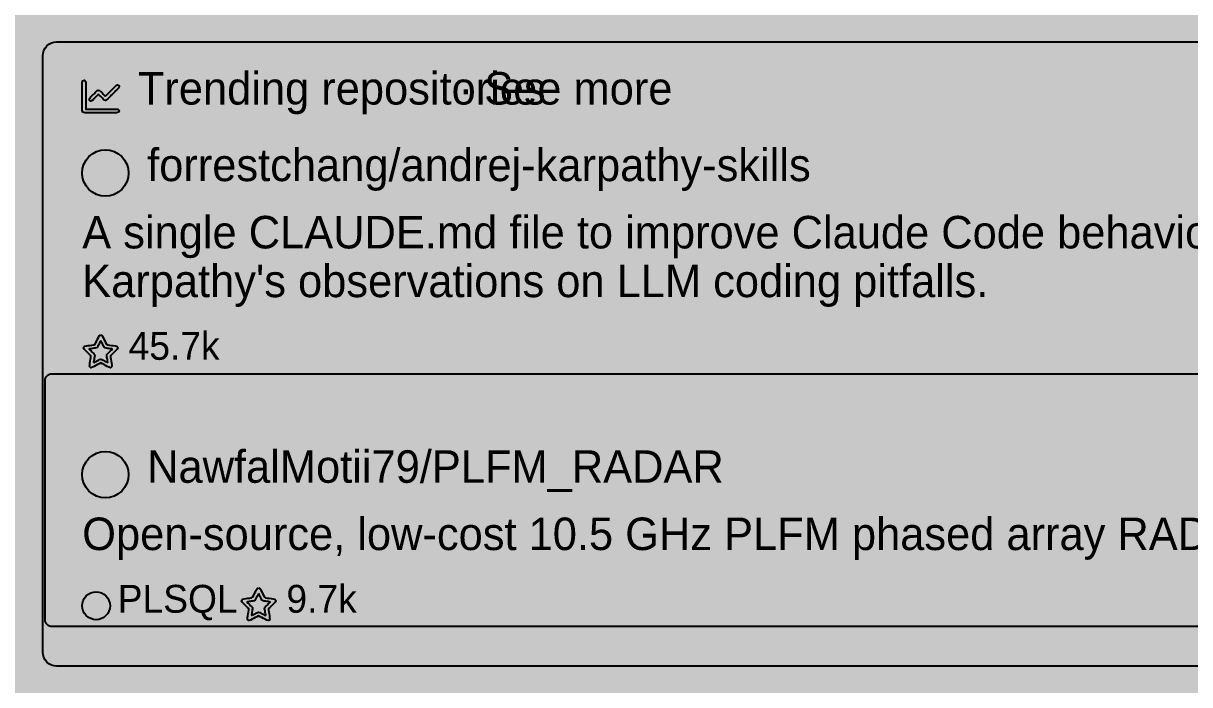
# Model space of a CAD drawing. Extents: x 0 to 2255, y 0 to 8703.
# Drawn here: x 336 to 839, y 7000 to 7285 of the extents above; entities that cross this region are included whole.
import ezdxf

# ---------------------------------------------------------------- set-up
doc = ezdxf.new("R2010")
doc.units = 0

msp = doc.modelspace()

# ---------------------------------------------------------------- hatches: boundary and pattern name
at = {"true_color": 0x0d1117}
for points in [[(0, 8703), (1280, 8703), (1280, 0.44), (0, 0.44)], [(0, 8639), (1280, 8639), (1280, 0.44), (0, 0.44)], [(350, 7276.94), (998.03, 7276.94), (998.03, 7276.94), (999.2, 7276.82), (1000.33, 7276.48), (1001.36, 7275.93), (1002.27, 7275.18), (1003.02, 7274.27), (1003.57, 7273.23), (1003.92, 7272.11), (1004.03, 7270.94), (1004.03, 7013.94), (1004.03, 7013.94), (1003.92, 7012.77), (1003.57, 7011.64), (1003.02, 7010.6), (1002.27, 7009.69), (1001.36, 7008.95), (1000.33, 7008.39), (999.2, 7008.05), (998.03, 7007.94), (350, 7007.94), (350, 7007.94), (348.83, 7008.05), (347.7, 7008.39), (346.67, 7008.95), (345.76, 7009.69), (345.01, 7010.6), (344.46, 7011.64), (344.12, 7012.77), (344, 7013.94), (344, 7270.94), (344, 7270.94), (344.12, 7272.11), (344.46, 7273.23), (345.01, 7274.27), (345.76, 7275.18), (346.67, 7275.93), (347.7, 7276.48), (348.83, 7276.82), (350, 7276.94)], [(348, 7133.94), (1000.03, 7133.94), (1000.03, 7133.94), (1000.62, 7133.88), (1001.18, 7133.71), (1001.7, 7133.43), (1002.15, 7133.06), (1002.53, 7132.6), (1002.8, 7132.09), (1002.97, 7131.52), (1003.03, 7130.94), (1003.03, 7027.94), (1003.03, 7027.94), (1002.97, 7027.35), (1002.8, 7026.79), (1002.53, 7026.27), (1002.15, 7025.82), (1001.7, 7025.44), (1001.18, 7025.17), (1000.62, 7025), (1000.03, 7024.94), (348, 7024.94), (348, 7024.94), (347.41, 7025), (346.85, 7025.17), (346.33, 7025.44), (345.88, 7025.82), (345.51, 7026.27), (345.23, 7026.79), (345.06, 7027.35), (345, 7027.94), (345, 7130.94), (345, 7130.94), (345.06, 7131.52), (345.23, 7132.09), (345.51, 7132.6), (345.88, 7133.06), (346.33, 7133.43), (346.85, 7133.71), (347.41, 7133.88), (348, 7133.94)]]:
    msp.add_hatch(color=256, dxfattribs=at).paths.add_polyline_path(points, flags=0)
at = {"true_color": 0x010409}
msp.add_hatch(color=256, dxfattribs=at).paths.add_polyline_path([(0, 8639), (1280, 8639), (1280, 0.44), (0, 0.44)], flags=0)
at = {"true_color": 0x9198a1}
h = msp.add_hatch(color=256, dxfattribs=at)
h.paths.add_polyline_path([(362.5, 7259.69), (362.5, 7258.78), (362.5, 7257.86), (362.5, 7256.95), (362.5, 7256.04), (362.5, 7255.13), (362.5, 7254.21), (362.5, 7253.3), (362.5, 7252.39), (362.5, 7251.48), (362.5, 7250.56), (362.5, 7249.65), (362.5, 7248.74), (362.61, 7247.94), (363.52, 7247.94), (364.44, 7247.94), (365.35, 7247.94), (366.26, 7247.94), (367.17, 7247.94), (368.08, 7247.94), (369, 7247.94), (369.91, 7247.94), (370.82, 7247.94), (371.73, 7247.94), (372.65, 7247.94), (373.56, 7247.94), (374.47, 7247.94), (375.38, 7247.94), (376.3, 7247.94), (376.97, 7247.4), (376.7, 7246.59), (375.82, 7246.44), (374.91, 7246.44), (374, 7246.44), (373.09, 7246.44), (372.17, 7246.44), (371.26, 7246.44), (370.35, 7246.44), (369.44, 7246.44), (368.52, 7246.44), (367.61, 7246.44), (366.7, 7246.44), (365.79, 7246.44), (364.87, 7246.44), (363.96, 7246.44), (363.05, 7246.44), (362.14, 7246.44), (361.27, 7246.61), (361, 7247.45), (361, 7248.36), (361, 7249.27), (361, 7250.18), (361, 7251.1), (361, 7252.01), (361, 7252.92), (361, 7253.83), (361, 7254.74), (361, 7255.66), (361, 7256.57), (361, 7257.48), (361, 7258.39), (361, 7259.31), (361.18, 7260.18), (362.01, 7260.39), (362.5, 7259.69)], flags=0)
h.paths.add_polyline_path([(376.78, 7257.16), (376.38, 7256.75), (375.97, 7256.35), (375.57, 7255.95), (375.17, 7255.54), (374.76, 7255.14), (374.36, 7254.74), (373.96, 7254.34), (373.55, 7253.93), (373.15, 7253.53), (372.75, 7253.13), (372.35, 7252.72), (371.94, 7252.32), (371.54, 7251.92), (371.03, 7251.69), (370.51, 7251.87), (370.1, 7252.28), (369.7, 7252.68), (369.3, 7253.08), (368.89, 7253.49), (368.49, 7253.89), (368.09, 7254.29), (367.68, 7254.06), (367.28, 7253.66), (366.88, 7253.25), (366.47, 7252.85), (366.07, 7252.45), (365.67, 7252.04), (365.26, 7251.64), (364.74, 7251.46), (364.23, 7251.68), (364.02, 7252.2), (364.22, 7252.72), (364.62, 7253.12), (365.03, 7253.52), (365.43, 7253.93), (365.83, 7254.33), (366.24, 7254.73), (366.64, 7255.14), (367.04, 7255.54), (367.45, 7255.94), (367.95, 7256.18), (368.48, 7256.02), (368.88, 7255.62), (369.29, 7255.21), (369.69, 7254.81), (370.09, 7254.41), (370.5, 7254), (370.9, 7253.6), (371.3, 7253.8), (371.7, 7254.2), (372.11, 7254.61), (372.51, 7255.01), (372.91, 7255.41), (373.32, 7255.81), (373.72, 7256.22), (374.12, 7256.62), (374.53, 7257.02), (374.93, 7257.43), (375.33, 7257.83), (375.74, 7258.23), (376.26, 7258.42), (376.77, 7258.19), (376.98, 7257.68), (376.78, 7257.16)], flags=0)
at = {"true_color": 0xffffff}
for points in [[(371, 7230.44), (371, 7230.44), (371, 7230.44), (372.95, 7230.25), (374.83, 7229.68), (376.56, 7228.75), (378.07, 7227.51), (379.31, 7225.99), (380.24, 7224.26), (380.81, 7222.39), (381, 7220.44), (381, 7220.44), (381, 7220.44), (380.81, 7218.49), (380.24, 7216.61), (379.31, 7214.88), (378.07, 7213.37), (376.56, 7212.12), (374.83, 7211.2), (372.95, 7210.63), (371, 7210.44), (371, 7210.44), (371, 7210.44), (369.05, 7210.63), (367.17, 7211.2), (365.44, 7212.12), (363.93, 7213.37), (362.69, 7214.88), (361.76, 7216.61), (361.19, 7218.49), (361, 7220.44), (361, 7220.44), (361, 7220.44), (361.19, 7222.39), (361.76, 7224.26), (362.69, 7225.99), (363.93, 7227.51), (365.44, 7228.75), (367.17, 7229.68), (369.05, 7230.25), (371, 7230.44)], [(371, 7100.44), (371, 7100.44), (371, 7100.44), (372.95, 7100.25), (374.83, 7099.68), (376.56, 7098.75), (378.07, 7097.51), (379.31, 7095.99), (380.24, 7094.26), (380.81, 7092.39), (381, 7090.44), (381, 7090.44), (381, 7090.44), (380.81, 7088.49), (380.24, 7086.61), (379.31, 7084.88), (378.07, 7083.37), (376.56, 7082.12), (374.83, 7081.2), (372.95, 7080.63), (371, 7080.44), (371, 7080.44), (371, 7080.44), (369.05, 7080.63), (367.17, 7081.2), (365.44, 7082.12), (363.93, 7083.37), (362.69, 7084.88), (361.76, 7086.61), (361.19, 7088.49), (361, 7090.44), (361, 7090.44), (361, 7090.44), (361.19, 7092.39), (361.76, 7094.26), (362.69, 7095.99), (363.93, 7097.51), (365.44, 7098.75), (367.17, 7099.68), (369.05, 7100.25), (371, 7100.44)]]:
    msp.add_hatch(color=256, dxfattribs=at).paths.add_polyline_path(points, flags=0)
at = {"true_color": 0x9198a1}
h = msp.add_hatch(color=256, dxfattribs=at)
h.paths.add_polyline_path([(369, 7150.69), (369.65, 7150.3), (370.01, 7149.59), (370.36, 7148.88), (370.71, 7148.17), (371.06, 7147.45), (371.41, 7146.74), (372.03, 7146.39), (372.81, 7146.27), (373.6, 7146.16), (374.39, 7146.04), (375.17, 7145.93), (375.96, 7145.79), (376.4, 7145.18), (376.09, 7144.48), (375.53, 7143.92), (374.96, 7143.37), (374.39, 7142.81), (373.82, 7142.26), (373.25, 7141.7), (373.24, 7140.97), (373.38, 7140.18), (373.51, 7139.4), (373.65, 7138.62), (373.78, 7137.83), (373.83, 7137.05), (373.26, 7136.54), (372.52, 7136.74), (371.81, 7137.11), (371.11, 7137.48), (370.41, 7137.85), (369.7, 7138.22), (369, 7138.59), (368.29, 7138.22), (367.59, 7137.85), (366.89, 7137.48), (366.18, 7137.11), (365.48, 7136.74), (364.73, 7136.54), (364.17, 7137.05), (364.22, 7137.84), (364.36, 7138.62), (364.49, 7139.4), (364.62, 7140.19), (364.76, 7140.97), (364.75, 7141.71), (364.18, 7142.26), (363.61, 7142.82), (363.04, 7143.37), (362.47, 7143.93), (361.9, 7144.48), (361.59, 7145.18), (362.04, 7145.79), (362.83, 7145.93), (363.61, 7146.04), (364.4, 7146.16), (365.19, 7146.27), (365.97, 7146.39), (366.59, 7146.74), (366.94, 7147.45), (367.29, 7148.17), (367.64, 7148.88), (367.99, 7149.59), (368.35, 7150.3), (369, 7150.69)], flags=0)
h.paths.add_polyline_path([(369, 7148.24), (368.76, 7147.75), (368.52, 7147.26), (368.28, 7146.77), (368.03, 7146.29), (367.79, 7145.8), (367.54, 7145.31), (367.08, 7145.03), (366.54, 7144.95), (366, 7144.88), (365.47, 7144.8), (364.93, 7144.72), (364.39, 7144.64), (364.03, 7144.5), (364.42, 7144.12), (364.81, 7143.74), (365.2, 7143.36), (365.6, 7142.98), (365.99, 7142.6), (366.34, 7142.19), (366.4, 7141.66), (366.31, 7141.12), (366.21, 7140.58), (366.12, 7140.04), (366.03, 7139.51), (365.94, 7138.97), (366.08, 7138.75), (366.56, 7139), (367.04, 7139.26), (367.52, 7139.51), (368.01, 7139.76), (368.49, 7140.02), (369, 7140.19), (369.51, 7140.02), (369.99, 7139.76), (370.48, 7139.51), (370.96, 7139.25), (371.44, 7139), (371.93, 7138.75), (372.06, 7138.97), (371.97, 7139.51), (371.88, 7140.04), (371.79, 7140.58), (371.69, 7141.12), (371.6, 7141.66), (371.66, 7142.19), (372.01, 7142.6), (372.4, 7142.98), (372.8, 7143.36), (373.19, 7143.74), (373.58, 7144.12), (373.97, 7144.5), (373.61, 7144.64), (373.07, 7144.72), (372.53, 7144.8), (371.99, 7144.87), (371.45, 7144.95), (370.91, 7145.03), (370.46, 7145.32), (370.21, 7145.8), (369.97, 7146.29), (369.72, 7146.78), (369.48, 7147.27), (369.24, 7147.76), (369, 7148.24)], flags=0)
h = msp.add_hatch(color=256, dxfattribs=at)
h.paths.add_polyline_path([(437.05, 7041.69), (437.7, 7041.3), (438.05, 7040.59), (438.41, 7039.88), (438.76, 7039.17), (439.11, 7038.45), (439.46, 7037.74), (440.07, 7037.39), (440.86, 7037.27), (441.65, 7037.16), (442.43, 7037.04), (443.22, 7036.93), (444, 7036.79), (444.45, 7036.18), (444.14, 7035.48), (443.57, 7034.92), (443, 7034.37), (442.43, 7033.81), (441.86, 7033.26), (441.3, 7032.7), (441.29, 7031.97), (441.42, 7031.18), (441.56, 7030.4), (441.69, 7029.62), (441.83, 7028.83), (441.88, 7028.05), (441.31, 7027.54), (440.56, 7027.74), (439.86, 7028.11), (439.16, 7028.48), (438.45, 7028.85), (437.75, 7029.22), (437.04, 7029.59), (436.34, 7029.22), (435.64, 7028.85), (434.93, 7028.48), (434.23, 7028.11), (433.53, 7027.74), (432.78, 7027.54), (432.22, 7028.05), (432.27, 7028.84), (432.4, 7029.62), (432.54, 7030.4), (432.67, 7031.19), (432.81, 7031.97), (432.8, 7032.71), (432.23, 7033.26), (431.66, 7033.82), (431.09, 7034.37), (430.52, 7034.93), (429.95, 7035.48), (429.64, 7036.18), (430.09, 7036.79), (430.87, 7036.93), (431.66, 7037.04), (432.45, 7037.16), (433.23, 7037.27), (434.02, 7037.39), (434.63, 7037.74), (434.98, 7038.45), (435.34, 7039.17), (435.69, 7039.88), (436.04, 7040.59), (436.39, 7041.3), (437.05, 7041.69)], flags=0)
h.paths.add_polyline_path([(437.05, 7039.24), (436.81, 7038.75), (436.56, 7038.26), (436.32, 7037.77), (436.08, 7037.29), (435.84, 7036.8), (435.59, 7036.31), (435.13, 7036.03), (434.59, 7035.95), (434.05, 7035.88), (433.51, 7035.8), (432.97, 7035.72), (432.43, 7035.64), (432.08, 7035.5), (432.47, 7035.12), (432.86, 7034.74), (433.25, 7034.36), (433.64, 7033.98), (434.03, 7033.6), (434.39, 7033.19), (434.44, 7032.66), (434.35, 7032.12), (434.26, 7031.58), (434.17, 7031.04), (434.08, 7030.51), (433.98, 7029.97), (434.12, 7029.75), (434.61, 7030), (435.09, 7030.26), (435.57, 7030.51), (436.05, 7030.76), (436.54, 7031.02), (437.05, 7031.19), (437.56, 7031.02), (438.04, 7030.76), (438.52, 7030.51), (439.01, 7030.25), (439.49, 7030), (439.97, 7029.75), (440.11, 7029.97), (440.02, 7030.51), (439.93, 7031.04), (439.83, 7031.58), (439.74, 7032.12), (439.65, 7032.66), (439.7, 7033.19), (440.06, 7033.6), (440.45, 7033.98), (440.84, 7034.36), (441.23, 7034.74), (441.62, 7035.12), (442.01, 7035.5), (441.66, 7035.64), (441.12, 7035.72), (440.58, 7035.8), (440.04, 7035.87), (439.5, 7035.95), (438.96, 7036.03), (438.51, 7036.32), (438.25, 7036.8), (438.01, 7037.29), (437.77, 7037.78), (437.53, 7038.27), (437.29, 7038.76), (437.05, 7039.24)], flags=0)
at = {"true_color": 0xdad8d8}
msp.add_hatch(color=256, dxfattribs=at).paths.add_polyline_path([(367, 7039.94), (367, 7039.94), (367, 7039.94), (368.17, 7039.82), (369.3, 7039.48), (370.33, 7038.93), (371.24, 7038.18), (371.99, 7037.27), (372.54, 7036.23), (372.88, 7035.11), (373, 7033.94), (373, 7033.94), (373, 7033.94), (372.88, 7032.77), (372.54, 7031.64), (371.99, 7030.6), (371.24, 7029.69), (370.33, 7028.95), (369.3, 7028.39), (368.17, 7028.05), (367, 7027.94), (367, 7027.94), (367, 7027.94), (365.83, 7028.05), (364.7, 7028.39), (363.67, 7028.95), (362.76, 7029.69), (362.01, 7030.6), (361.46, 7031.64), (361.12, 7032.77), (361, 7033.94), (361, 7033.94), (361, 7033.94), (361.12, 7035.11), (361.46, 7036.23), (362.01, 7037.27), (362.76, 7038.18), (363.67, 7038.93), (364.7, 7039.48), (365.83, 7039.82), (367, 7039.94)], flags=0)

# ---------------------------------------------------------------- linework, layer by layer
at = {"true_color": 0x3d444d}
msp.add_lwpolyline([(998.03, 7007.94), (350, 7007.94), (350, 7007.94), (348.83, 7008.05), (347.7, 7008.39), (346.67, 7008.95), (345.76, 7009.69), (345.01, 7010.6), (344.46, 7011.64), (344.12, 7012.77), (344, 7013.94), (344, 7270.94), (344, 7270.94), (344.12, 7272.11), (344.46, 7273.23), (345.01, 7274.27), (345.76, 7275.18), (346.67, 7275.93), (347.7, 7276.48), (348.83, 7276.82), (350, 7276.94), (350, 7276.94), (998.03, 7276.94)], dxfattribs=at)
at = {"true_color": 0x9198a1}
for points in [[(362.5, 7259.69), (362.5, 7258.78), (362.5, 7257.86), (362.5, 7256.95), (362.5, 7256.04), (362.5, 7255.13), (362.5, 7254.21), (362.5, 7253.3), (362.5, 7252.39), (362.5, 7251.48), (362.5, 7250.56), (362.5, 7249.65), (362.5, 7248.74), (362.61, 7247.94), (363.52, 7247.94), (364.44, 7247.94), (365.35, 7247.94), (366.26, 7247.94), (367.17, 7247.94), (368.08, 7247.94), (369, 7247.94), (369.91, 7247.94), (370.82, 7247.94), (371.73, 7247.94), (372.65, 7247.94), (373.56, 7247.94), (374.47, 7247.94), (375.38, 7247.94), (376.3, 7247.94), (376.97, 7247.4), (376.7, 7246.59), (375.82, 7246.44), (374.91, 7246.44), (374, 7246.44), (373.09, 7246.44), (372.17, 7246.44), (371.26, 7246.44), (370.35, 7246.44), (369.44, 7246.44), (368.52, 7246.44), (367.61, 7246.44), (366.7, 7246.44), (365.79, 7246.44), (364.87, 7246.44), (363.96, 7246.44), (363.05, 7246.44), (362.14, 7246.44), (361.27, 7246.61), (361, 7247.45), (361, 7248.36), (361, 7249.27), (361, 7250.18), (361, 7251.1), (361, 7252.01), (361, 7252.92), (361, 7253.83), (361, 7254.74), (361, 7255.66), (361, 7256.57), (361, 7257.48), (361, 7258.39), (361, 7259.31), (361.18, 7260.18), (362.01, 7260.39), (362.5, 7259.69)], [(376.78, 7257.16), (376.38, 7256.75), (375.97, 7256.35), (375.57, 7255.95), (375.17, 7255.54), (374.76, 7255.14), (374.36, 7254.74), (373.96, 7254.34), (373.55, 7253.93), (373.15, 7253.53), (372.75, 7253.13), (372.35, 7252.72), (371.94, 7252.32), (371.54, 7251.92), (371.03, 7251.69), (370.51, 7251.87), (370.1, 7252.28), (369.7, 7252.68), (369.3, 7253.08), (368.89, 7253.49), (368.49, 7253.89), (368.09, 7254.29), (367.68, 7254.06), (367.28, 7253.66), (366.88, 7253.25), (366.47, 7252.85), (366.07, 7252.45), (365.67, 7252.04), (365.26, 7251.64), (364.74, 7251.46), (364.23, 7251.68), (364.02, 7252.2), (364.22, 7252.72), (364.62, 7253.12), (365.03, 7253.52), (365.43, 7253.93), (365.83, 7254.33), (366.24, 7254.73), (366.64, 7255.14), (367.04, 7255.54), (367.45, 7255.94), (367.95, 7256.18), (368.48, 7256.02), (368.88, 7255.62), (369.29, 7255.21), (369.69, 7254.81), (370.09, 7254.41), (370.5, 7254), (370.9, 7253.6), (371.3, 7253.8), (371.7, 7254.2), (372.11, 7254.61), (372.51, 7255.01), (372.91, 7255.41), (373.32, 7255.81), (373.72, 7256.22), (374.12, 7256.62), (374.53, 7257.02), (374.93, 7257.43), (375.33, 7257.83), (375.74, 7258.23), (376.26, 7258.42), (376.77, 7258.19), (376.98, 7257.68), (376.78, 7257.16)], [(369, 7150.69), (369.65, 7150.3), (370.01, 7149.59), (370.36, 7148.88), (370.71, 7148.17), (371.06, 7147.45), (371.41, 7146.74), (372.03, 7146.39), (372.81, 7146.27), (373.6, 7146.16), (374.39, 7146.04), (375.17, 7145.93), (375.96, 7145.79), (376.4, 7145.18), (376.09, 7144.48), (375.53, 7143.92), (374.96, 7143.37), (374.39, 7142.81), (373.82, 7142.26), (373.25, 7141.7), (373.24, 7140.97), (373.38, 7140.18), (373.51, 7139.4), (373.65, 7138.62), (373.78, 7137.83), (373.83, 7137.05), (373.26, 7136.54), (372.52, 7136.74), (371.81, 7137.11), (371.11, 7137.48), (370.41, 7137.85), (369.7, 7138.22), (369, 7138.59), (368.29, 7138.22), (367.59, 7137.85), (366.89, 7137.48), (366.18, 7137.11), (365.48, 7136.74), (364.73, 7136.54), (364.17, 7137.05), (364.22, 7137.84), (364.36, 7138.62), (364.49, 7139.4), (364.62, 7140.19), (364.76, 7140.97), (364.75, 7141.71), (364.18, 7142.26), (363.61, 7142.82), (363.04, 7143.37), (362.47, 7143.93), (361.9, 7144.48), (361.59, 7145.18), (362.04, 7145.79), (362.83, 7145.93), (363.61, 7146.04), (364.4, 7146.16), (365.19, 7146.27), (365.97, 7146.39), (366.59, 7146.74), (366.94, 7147.45), (367.29, 7148.17), (367.64, 7148.88), (367.99, 7149.59), (368.35, 7150.3), (369, 7150.69)], [(369, 7148.24), (368.76, 7147.75), (368.52, 7147.26), (368.28, 7146.77), (368.03, 7146.29), (367.79, 7145.8), (367.54, 7145.31), (367.08, 7145.03), (366.54, 7144.95), (366, 7144.88), (365.47, 7144.8), (364.93, 7144.72), (364.39, 7144.64), (364.03, 7144.5), (364.42, 7144.12), (364.81, 7143.74), (365.2, 7143.36), (365.6, 7142.98), (365.99, 7142.6), (366.34, 7142.19), (366.4, 7141.66), (366.31, 7141.12), (366.21, 7140.58), (366.12, 7140.04), (366.03, 7139.51), (365.94, 7138.97), (366.08, 7138.75), (366.56, 7139), (367.04, 7139.26), (367.52, 7139.51), (368.01, 7139.76), (368.49, 7140.02), (369, 7140.19), (369.51, 7140.02), (369.99, 7139.76), (370.48, 7139.51), (370.96, 7139.25), (371.44, 7139), (371.93, 7138.75), (372.06, 7138.97), (371.97, 7139.51), (371.88, 7140.04), (371.79, 7140.58), (371.69, 7141.12), (371.6, 7141.66), (371.66, 7142.19), (372.01, 7142.6), (372.4, 7142.98), (372.8, 7143.36), (373.19, 7143.74), (373.58, 7144.12), (373.97, 7144.5), (373.61, 7144.64), (373.07, 7144.72), (372.53, 7144.8), (371.99, 7144.87), (371.45, 7144.95), (370.91, 7145.03), (370.46, 7145.32), (370.21, 7145.8), (369.97, 7146.29), (369.72, 7146.78), (369.48, 7147.27), (369.24, 7147.76), (369, 7148.24)], [(437.05, 7041.69), (437.7, 7041.3), (438.05, 7040.59), (438.41, 7039.88), (438.76, 7039.17), (439.11, 7038.45), (439.46, 7037.74), (440.07, 7037.39), (440.86, 7037.27), (441.65, 7037.16), (442.43, 7037.04), (443.22, 7036.93), (444, 7036.79), (444.45, 7036.18), (444.14, 7035.48), (443.57, 7034.92), (443, 7034.37), (442.43, 7033.81), (441.86, 7033.26), (441.3, 7032.7), (441.29, 7031.97), (441.42, 7031.18), (441.56, 7030.4), (441.69, 7029.62), (441.83, 7028.83), (441.88, 7028.05), (441.31, 7027.54), (440.56, 7027.74), (439.86, 7028.11), (439.16, 7028.48), (438.45, 7028.85), (437.75, 7029.22), (437.04, 7029.59), (436.34, 7029.22), (435.64, 7028.85), (434.93, 7028.48), (434.23, 7028.11), (433.53, 7027.74), (432.78, 7027.54), (432.22, 7028.05), (432.27, 7028.84), (432.4, 7029.62), (432.54, 7030.4), (432.67, 7031.19), (432.81, 7031.97), (432.8, 7032.71), (432.23, 7033.26), (431.66, 7033.82), (431.09, 7034.37), (430.52, 7034.93), (429.95, 7035.48), (429.64, 7036.18), (430.09, 7036.79), (430.87, 7036.93), (431.66, 7037.04), (432.45, 7037.16), (433.23, 7037.27), (434.02, 7037.39), (434.63, 7037.74), (434.98, 7038.45), (435.34, 7039.17), (435.69, 7039.88), (436.04, 7040.59), (436.39, 7041.3), (437.05, 7041.69)], [(437.05, 7039.24), (436.81, 7038.75), (436.56, 7038.26), (436.32, 7037.77), (436.08, 7037.29), (435.84, 7036.8), (435.59, 7036.31), (435.13, 7036.03), (434.59, 7035.95), (434.05, 7035.88), (433.51, 7035.8), (432.97, 7035.72), (432.43, 7035.64), (432.08, 7035.5), (432.47, 7035.12), (432.86, 7034.74), (433.25, 7034.36), (433.64, 7033.98), (434.03, 7033.6), (434.39, 7033.19), (434.44, 7032.66), (434.35, 7032.12), (434.26, 7031.58), (434.17, 7031.04), (434.08, 7030.51), (433.98, 7029.97), (434.12, 7029.75), (434.61, 7030), (435.09, 7030.26), (435.57, 7030.51), (436.05, 7030.76), (436.54, 7031.02), (437.05, 7031.19), (437.56, 7031.02), (438.04, 7030.76), (438.52, 7030.51), (439.01, 7030.25), (439.49, 7030), (439.97, 7029.75), (440.11, 7029.97), (440.02, 7030.51), (439.93, 7031.04), (439.83, 7031.58), (439.74, 7032.12), (439.65, 7032.66), (439.7, 7033.19), (440.06, 7033.6), (440.45, 7033.98), (440.84, 7034.36), (441.23, 7034.74), (441.62, 7035.12), (442.01, 7035.5), (441.66, 7035.64), (441.12, 7035.72), (440.58, 7035.8), (440.04, 7035.87), (439.5, 7035.95), (438.96, 7036.03), (438.51, 7036.32), (438.25, 7036.8), (438.01, 7037.29), (437.77, 7037.78), (437.53, 7038.27), (437.29, 7038.76), (437.05, 7039.24)]]:
    msp.add_lwpolyline(points, close=True, dxfattribs=at)
at = {"true_color": 0x010409}
for points in [[(371, 7230.44), (371, 7230.44), (371, 7230.44), (372.95, 7230.25), (374.83, 7229.68), (376.56, 7228.75), (378.07, 7227.51), (379.31, 7225.99), (380.24, 7224.26), (380.81, 7222.39), (381, 7220.44), (381, 7220.44), (381, 7220.44), (380.81, 7218.49), (380.24, 7216.61), (379.31, 7214.88), (378.07, 7213.37), (376.56, 7212.12), (374.83, 7211.2), (372.95, 7210.63), (371, 7210.44), (371, 7210.44), (371, 7210.44), (369.05, 7210.63), (367.17, 7211.2), (365.44, 7212.12), (363.93, 7213.37), (362.69, 7214.88), (361.76, 7216.61), (361.19, 7218.49), (361, 7220.44), (361, 7220.44), (361, 7220.44), (361.19, 7222.39), (361.76, 7224.26), (362.69, 7225.99), (363.93, 7227.51), (365.44, 7228.75), (367.17, 7229.68), (369.05, 7230.25), (371, 7230.44)], [(371, 7100.44), (371, 7100.44), (371, 7100.44), (372.95, 7100.25), (374.83, 7099.68), (376.56, 7098.75), (378.07, 7097.51), (379.31, 7095.99), (380.24, 7094.26), (380.81, 7092.39), (381, 7090.44), (381, 7090.44), (381, 7090.44), (380.81, 7088.49), (380.24, 7086.61), (379.31, 7084.88), (378.07, 7083.37), (376.56, 7082.12), (374.83, 7081.2), (372.95, 7080.63), (371, 7080.44), (371, 7080.44), (371, 7080.44), (369.05, 7080.63), (367.17, 7081.2), (365.44, 7082.12), (363.93, 7083.37), (362.69, 7084.88), (361.76, 7086.61), (361.19, 7088.49), (361, 7090.44), (361, 7090.44), (361, 7090.44), (361.19, 7092.39), (361.76, 7094.26), (362.69, 7095.99), (363.93, 7097.51), (365.44, 7098.75), (367.17, 7099.68), (369.05, 7100.25), (371, 7100.44)]]:
    msp.add_lwpolyline(points, close=True, dxfattribs=at)
at = {"true_color": 0x0d1117}
msp.add_lwpolyline([(1000.03, 7024.94), (348, 7024.94), (348, 7024.94), (347.41, 7025), (346.85, 7025.17), (346.33, 7025.44), (345.88, 7025.82), (345.51, 7026.27), (345.23, 7026.79), (345.06, 7027.35), (345, 7027.94), (345, 7130.94), (345, 7130.94), (345.06, 7131.52), (345.23, 7132.09), (345.51, 7132.6), (345.88, 7133.06), (346.33, 7133.43), (346.85, 7133.71), (347.41, 7133.88), (348, 7133.94), (348, 7133.94), (1000.03, 7133.94)], dxfattribs=at)
at = {"true_color": 0xffffff}
msp.add_lwpolyline([(367, 7039.94), (367, 7039.94), (367, 7039.94), (368.17, 7039.82), (369.3, 7039.48), (370.33, 7038.93), (371.24, 7038.18), (371.99, 7037.27), (372.54, 7036.23), (372.88, 7035.11), (373, 7033.94), (373, 7033.94), (373, 7033.94), (372.88, 7032.77), (372.54, 7031.64), (371.99, 7030.6), (371.24, 7029.69), (370.33, 7028.95), (369.3, 7028.39), (368.17, 7028.05), (367, 7027.94), (367, 7027.94), (367, 7027.94), (365.83, 7028.05), (364.7, 7028.39), (363.67, 7028.95), (362.76, 7029.69), (362.01, 7030.6), (361.46, 7031.64), (361.12, 7032.77), (361, 7033.94), (361, 7033.94), (361, 7033.94), (361.12, 7035.11), (361.46, 7036.23), (362.01, 7037.27), (362.76, 7038.18), (363.67, 7038.93), (364.7, 7039.48), (365.83, 7039.82), (367, 7039.94)], close=True, dxfattribs=at)

# ---------------------------------------------------------------- texts
at = {"true_color": 0x9198a1}
for s, height, p in [('Trending repositories', 14, (385, 7249.94)), ('45.7k', 12, (381, 7139.94)), ('PLSQL', 12, (376.3, 7030.94)), ('9.7k', 12, (449.05, 7030.94))]:
    msp.add_text(s, height=height, dxfattribs=at).set_placement(p)
at = {"true_color": 0x4493f8}
msp.add_text('See more', height=14, dxfattribs=at).set_placement((534.34, 7249.94))
at = {"true_color": 0xf0f6fc}
for s, p in [('·', (523.3, 7249.94)), ('forrestchang/andrej-karpathy-skills', (389, 7216.94)), ('A single CLAUDE.md file to improve Claude Code behavior, derived from Andrej', (361, 7187.94)), ("Karpathy's observations on LLM coding pitfalls.", (361, 7166.94)), ('NawfalMotii79/PLFM_RADAR', (389, 7086.94)), ('Open-source, low-cost 10.5 GHz PLFM phased array RADAR system', (361, 7057.94))]:
    msp.add_text(s, height=14, dxfattribs=at).set_placement(p)

doc.saveas('drawing.dxf')
